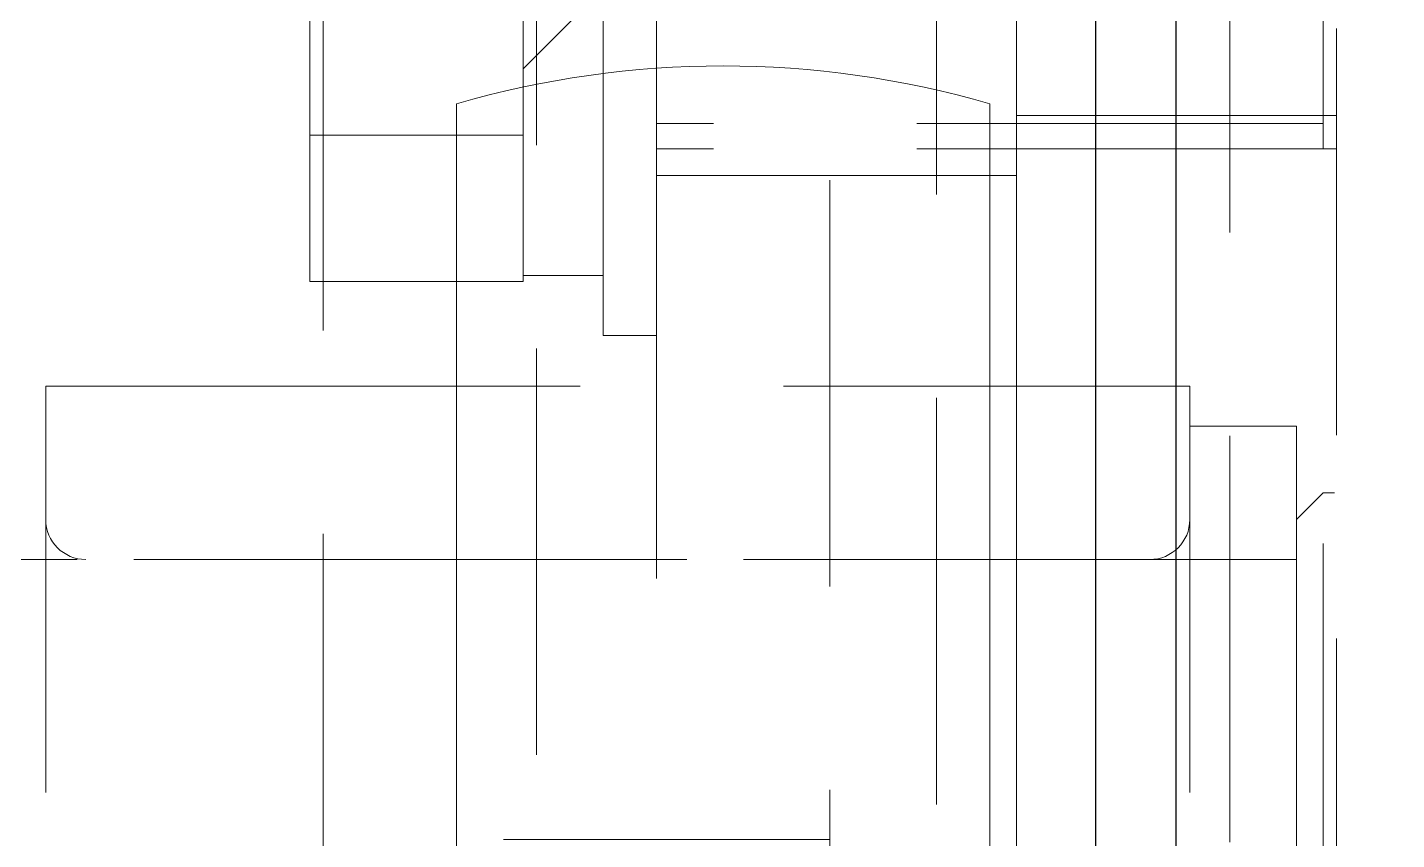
# Model space of a CAD drawing. Header units: millimetres. Extents: x 0 to 38884, y -3675 to 8056.
# Drawn here: x 3303.7 to 3355.1, y 4446.8 to 4477.3 of the extents above; entities that cross this region are included whole.
import ezdxf

# ---------------------------------------------------------------- set-up
doc = ezdxf.new("R2010")
doc.units = ezdxf.units.MM
doc.header["$LTSCALE"] = 2.4
doc.linetypes.add('CENTER2', pattern=[28.575, 19.05, -3.175, 3.175, -3.175])
doc.linetypes.add('HIDDEN', pattern=[9.525, 6.35, -3.175])
doc.layers.add('04_HIDDEN', color=2, linetype='HIDDEN', lineweight=13)
doc.layers.add('10_DRAFT', color=8, linetype='Continuous', lineweight=0, plot=False)
doc.styles.add('KSS_TXT_L', font='txt.shx', dxfattribs={"height": 3, "bigfont": 'extfont2.shx'})

# ---------------------------------------------------------------- blocks, each defined once
blk = doc.blocks.new('A$C33B27836_1')
at = {"color": 3}
blk.add_lwpolyline([(0, 115), (3, 115), (3, -115), (0, -115)], close=True, dxfattribs=at)
blk = doc.blocks.new('MUCFC207a_1')
at = {"color": 0}
for p, q in [((-45, 8), (45, 8)), ((-55, 0), (55, 0)), ((-31.723, -7), (31.723, -7)), ((-7, -19.239), (-7, -7)), ((-16.786, -13.5), (-51.391, -13.5)), ((42.5, -26), (-42.5, -26)), ((-24, -26), (-24, -36.4)), ((-24, -36.4), (24, -36.4))]:
    blk.add_line(p, q, dxfattribs=at)
at = {"layer": '04_HIDDEN', "color": 0}
for p, q in [((-24, 6.5), (24, 6.5)), ((-24, 6.5), (-24, -26)), ((-17.5, 5), (-17.5, -34.9)), ((-31.891, 0), (-31.891, -13.5))]:
    blk.add_line(p, q, dxfattribs=at)
for centre, start, end in [((-19, 5), 0, 90), ((-19, -34.9), 270, 0)]:
    blk.add_arc(centre, 1.5, start, end, dxfattribs=at)
at = {"layer": '10_DRAFT'}
for p, q in [((34.583, -1), (-34.583, -1)), ((34.583, -21), (-34.583, -21))]:
    blk.add_line(p, q, dxfattribs=at)
blk.add_arc((0, -11), 36, 163.8724, 196.1276, dxfattribs=at)
blk = doc.blocks.new('A$C038C65EF_1')
at = {"color": 0}
blk.add_lwpolyline([(-15, -115), (0, -115), (0, 115), (-15, 115)], close=True, dxfattribs=at)
blk.add_lwpolyline([(-135, 63.275), (-45, 63.275, -0.414214), (-30, 48.275), (-30, -48.275, -0.414214), (-45, -63.275), (-135, -63.275, -0.414214), (-150, -48.275), (-150, 48.275, -0.414214)], format="xyb", close=True, dxfattribs=at)
at = {"layer": '04_HIDDEN'}
for p, q in [((-12, -82.6), (-12, 82.6)), ((-12, 34.141), (0, 34.141)), ((-12, 32.891), (0, 32.891))]:
    blk.add_line(p, q, dxfattribs=at)
blk = doc.blocks.new('A$C4DE534E5_2')
at = {"color": 0, "linetype": 'CENTER2'}
blk.add_line((0, -27.009), (0, 15.354), dxfattribs=at)
at = {"color": 0}
for p, q in [((-10.97, 13), (10.97, 13)), ((-10.97, 5), (-10.97, 13)), ((-5.485, 5), (-5.485, 13)), ((5.485, 5), (5.485, 13)), ((10.97, 5), (10.97, 13)), ((-10.97, 5), (10.97, 5)), ((-10.75, 5), (-10.75, 2)), ((0, 2), (-3, 5)), ((0, 5), (3, 2)), ((10.75, 2), (10.75, 5)), ((-13, 2), (13, 2)), ((-13, 2), (-13, 0)), ((13, 0), (13, 2)), ((-13, 0), (13, 0))]:
    blk.add_line(p, q, dxfattribs=at)
at = {"color": 0, "linetype": 'HIDDEN'}
for p, q in [((-6, -25), (-6, 0)), ((-5.053, -25), (-5.053, 0)), ((5.053, -25), (5.053, 0)), ((6, -25), (6, 0)), ((-6, -25), (6, -25))]:
    blk.add_line(p, q, dxfattribs=at)
at = {"layer": '10_DRAFT', "style": 'KSS_TXT_L'}
blk.add_text('BT-M12x30L,SW,PW', height=0.3, dxfattribs=at).set_placement((6.19, 12.658))
blk = doc.blocks.new('A$C38C82FDE_1')
at = {"color": 0}
for p, q in [((279, 19), (280, 20)), ((280, -20), (280, 20)), ((349, 20), (280, 20)), ((279, -19), (279, 19)), ((279, 17.5), (1, 17.5))]:
    blk.add_line(p, q, dxfattribs=at)
blk = doc.blocks.new('A$C1D254277_1')
at = {"color": 0}
for points in [[(4, 22.5), (0, 22.5), (0, 17.5), (4, 17.5)], [(4, -22.5), (0, -22.5), (0, -17.5), (4, -17.5)]]:
    blk.add_lwpolyline(points, close=True, dxfattribs=at)
at = {"layer": '10_DRAFT'}
blk.add_line((0, 0), (4, 0), dxfattribs=at)
blk = doc.blocks.new('A$C6C15682F_1')
for name in ['A$C038C65EF_1', 'A$C33B27836_1']:
    blk.add_blockref(name, (-3, 0))
at = {"color": 4}
blk.add_blockref('A$C1D254277_1', (-8.5, 0), dxfattribs=at)
at = {"layer": '04_HIDDEN', "color": 4, "rotation": 270}
blk.add_blockref('MUCFC207a_1', (-15, 0), dxfattribs=at)
at = {"layer": '04_HIDDEN', "rotation": 90}
blk.add_blockref('A$C4DE534E5_2', (-28.5, 38.891), dxfattribs=at)
at = {"layer": '04_HIDDEN'}
blk.add_blockref('A$C38C82FDE_1', (-283.5, 0), dxfattribs=at)

msp = doc.modelspace()

# ---------------------------------------------------------------- block references
msp.add_blockref('A$C33B27836_1', (3343.7775, 4437.2359))
at = {"layer": '04_HIDDEN'}
msp.add_blockref('A$C6C15682F_1', (3355.8009, 4439.8066), dxfattribs=at)

doc.saveas('drawing.dxf')
